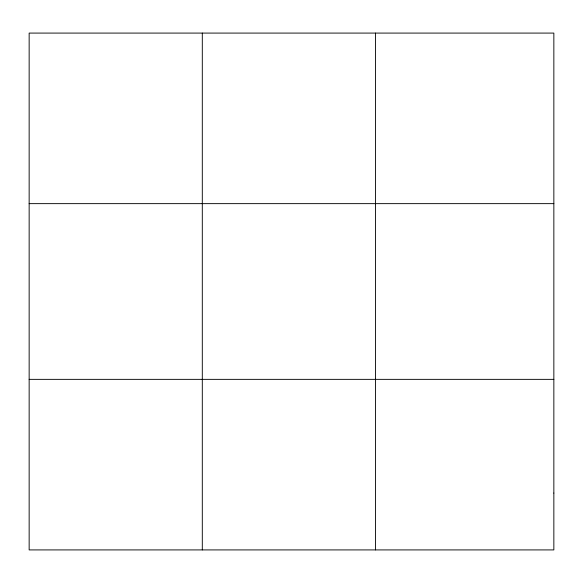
<?xml version="1.0" encoding="UTF-8"?>
<svg xmlns="http://www.w3.org/2000/svg" width="583" height="583" viewBox="0 0 583 583"><rect width="100%" height="100%" fill="white"/><g stroke="black" fill="none" stroke-linecap="round" stroke-linejoin="round"><path stroke-width="0.87" d="M202.301 33.085L202.301 549.915M375.452 33.085L375.452 549.915M29.15 203.642L553.85 203.642M29.15 379.358L553.85 379.358M553.85 493.058L553.85 549.915L29.15 549.915L29.15 33.085L553.85 33.085L553.85 493.058"/></g></svg>
